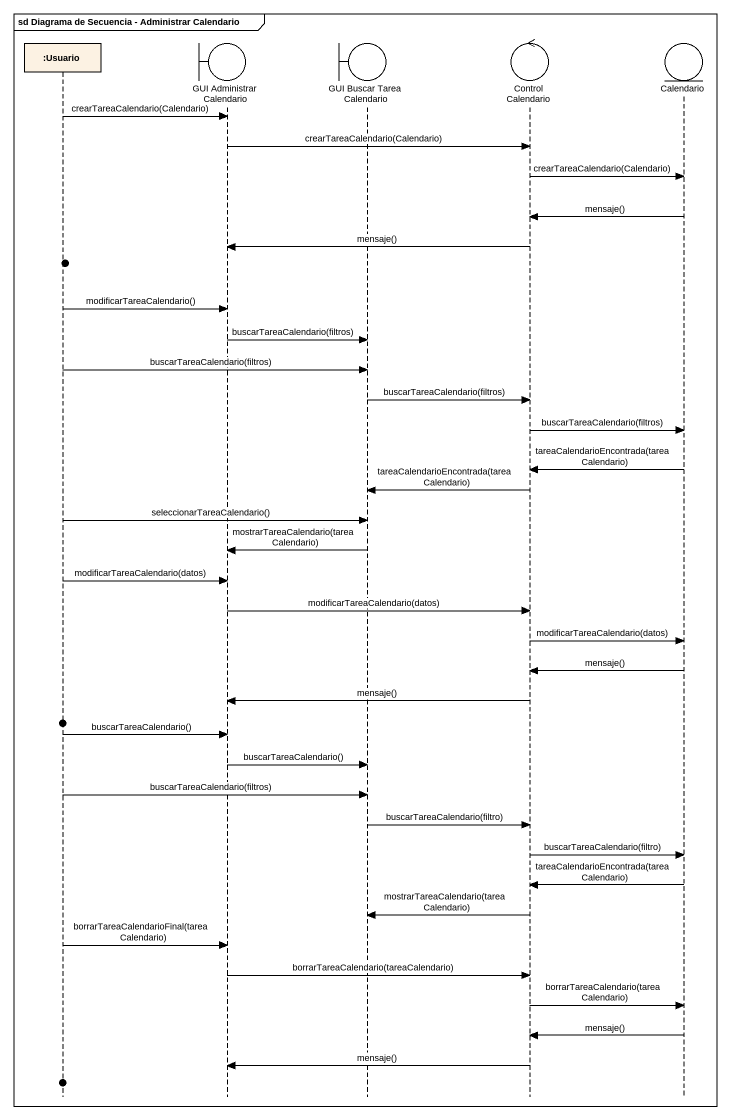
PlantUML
@startuml
mainframe sd Diagrama de Secuencia - Administrar Calendario
hide footbox
participant ":Usuario" as Usuario
boundary "GUI Administrar Calendario" as GUI_Administrar_Calendario
boundary "GUI Buscar Tarea Calendario" as GUI_Buscar_Tarea_Calendario
control "Control Calendario" as Control_Calendario
entity Calendario

Usuario -> GUI_Administrar_Calendario : crearTareaCalendario(Calendario)
GUI_Administrar_Calendario -> Control_Calendario : crearTareaCalendario(Calendario)
Control_Calendario -> Calendario : crearTareaCalendario(Calendario)
Calendario -> Control_Calendario : mensaje()
Control_Calendario -> GUI_Administrar_Calendario : mensaje()
Usuario -> GUI_Administrar_Calendario : modificarTareaCalendario()
GUI_Administrar_Calendario -> GUI_Buscar_Tarea_Calendario : buscarTareaCalendario(filtros)
Usuario -> GUI_Buscar_Tarea_Calendario : buscarTareaCalendario(filtros)
GUI_Buscar_Tarea_Calendario -> Control_Calendario : buscarTareaCalendario(filtros)
Control_Calendario -> Calendario : buscarTareaCalendario(filtros)
Calendario -> Control_Calendario : tareaCalendarioEncontrada(tareaCalendario)
Control_Calendario -> GUI_Buscar_Tarea_Calendario : tareaCalendarioEncontrada(tareaCalendario)
Usuario -> GUI_Buscar_Tarea_Calendario : seleccionarTareaCalendario()
GUI_Buscar_Tarea_Calendario -> GUI_Administrar_Calendario : mostrarTareaCalendario(tareaCalendario)
Usuario -> GUI_Administrar_Calendario : modificarTareaCalendario(datos)
GUI_Administrar_Calendario -> Control_Calendario : modificarTareaCalendario(datos)
Control_Calendario -> Calendario : modificarTareaCalendario(datos)
Calendario -> Control_Calendario : mensaje()
Control_Calendario -> GUI_Administrar_Calendario : mensaje()
Usuario -> GUI_Administrar_Calendario : buscarTareaCalendario()
GUI_Administrar_Calendario -> GUI_Buscar_Tarea_Calendario : buscarTareaCalendario()
Usuario -> GUI_Buscar_Tarea_Calendario : buscarTareaCalendario(filtros)
GUI_Buscar_Tarea_Calendario -> Control_Calendario : buscarTareaCalendario(filtro)
Control_Calendario -> Calendario : buscarTareaCalendario(filtro)
Calendario -> Control_Calendario : tareaCalendarioEncontrada(tareaCalendario)
Control_Calendario -> GUI_Buscar_Tarea_Calendario : mostrarTareaCalendario(tareaCalendario)
Usuario -> GUI_Administrar_Calendario : borrarTareaCalendarioFinal(tareaCalendario)
GUI_Administrar_Calendario -> Control_Calendario : borrarTareaCalendario(tareaCalendario)
Control_Calendario -> Calendario : borrarTareaCalendario(tareaCalendario)
Calendario -> Control_Calendario : mensaje()
Control_Calendario -> GUI_Administrar_Calendario : mensaje()
@enduml
